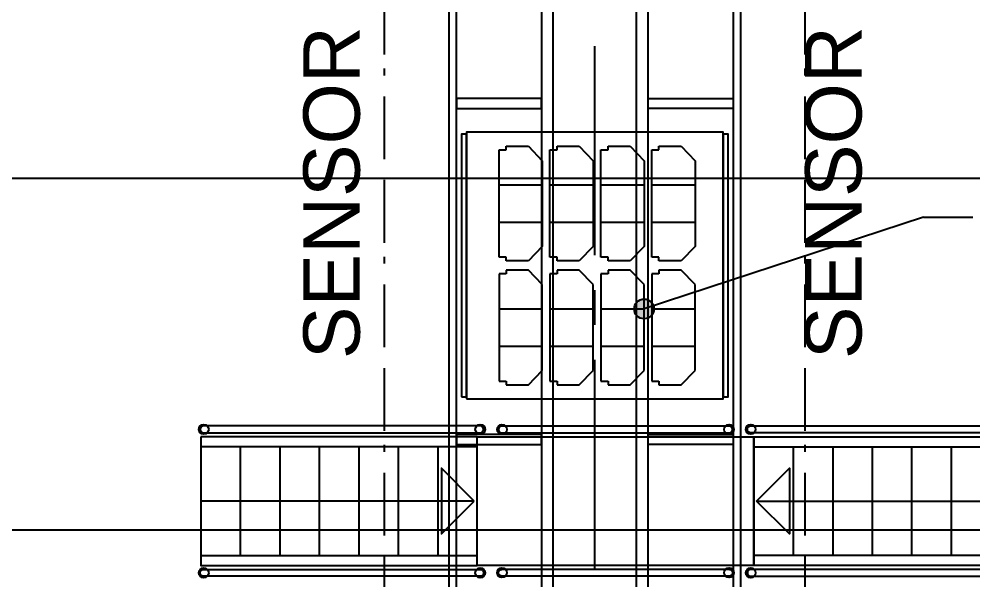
# Model space of a CAD drawing. Extents: x -115306 to 97263, y 46189 to 262006.
# Drawn here: x -35060 to -30230, y 223135 to 225974 of the extents above; entities that cross this region are included whole.
import ezdxf

# ---------------------------------------------------------------- set-up
doc = ezdxf.new("R2010")
doc.units = 0
doc.header["$LTSCALE"] = 508
doc.header["$PDMODE"] = 1
doc.header["$PDSIZE"] = -2
doc.linetypes.add('STYLE_06', pattern=[3.125, 2.083359, -0.347214, 0.347214, -0.347214])
doc.linetypes.add('STYLE_07', pattern=[1.875, 0.625, -0.208282, 0.625, -0.208359, 0.069427, -0.138931])
doc.layers.get('0').update_dxf_attribs({"linetype": 'CONTINUOUS'})
doc.layers.get('DEFPOINTS').update_dxf_attribs({"linetype": 'CONTINUOUS'})
for name, color, linetype in [('CERCHAS', 211, 'CONTINUOUS'), ('COTAS', 30, 'CONTINUOUS'), ('INSTALACION_NUEVA', 7, 'CONTINUOUS')]:
    doc.layers.add(name, color=color, linetype=linetype)
doc.styles.add('ARIAL', font='arial.ttf')
doc.styles.add('ARIAL-B', font='arialbd.ttf')
doc.dimstyles.new('ISO', dxfattribs={"dimtxt": 282.222222, "dimasz": 317.5, "dimexe": 200, "dimexo": 0, "dimgap": 1, "dimtad": 1, "dimdec": 1, "dimzin": 15, "dimdsep": 46, "dimtxsty": 'ARIAL-B', "dimblk": 'VW_FILLEDARROW', "dimcen": 0, "dimadec": 0, "dimazin": 0, "dimtfac": 1, "dimtdec": 1, "dimtix": 1, "dimtmove": 0, "dimatfit": 0, "dimldrblk": 'VW_FILLEDARROW', "dimfxl": 1, "dimtolj": 1, "dimtzin": 15, "dimarcsym": 0})

# ---------------------------------------------------------------- blocks, each defined once
blk = doc.blocks.new('*D1736')
at = {"layer": 'COTAS', "color": 0, "linetype": 'Continuous', "lineweight": -2}
for p, q in [((-48079.6, 223588.7), (-48079.6, 225368.8)), ((-27408.6, 223588.7), (-27408.6, 225368.8)), ((-47762.1, 225168.8), (-27726.1, 225168.8))]:
    blk.add_line(p, q, dxfattribs=at)
at = {"layer": 'COTAS', "color": 0, "linetype": 'Continuous'}
for points in [[(-47762.1, 225221.7), (-47762.1, 225115.8), (-48079.6, 225168.8)], [(-27726.1, 225221.7), (-27726.1, 225115.8), (-27408.6, 225168.8)]]:
    blk.add_solid(points, dxfattribs=at)
at = {"layer": 'DEFPOINTS', "color": 0, "linetype": 'Continuous'}
for p in [(-27408.6, 225168.8), (-48079.6, 223588.7), (-27408.6, 223588.7)]:
    blk.add_point(p, dxfattribs=at)
at = {"layer": 'COTAS', "color": 0, "linetype": 'Continuous', "insert": (-37744.1, 225313.8), "char_height": 282.22, "attachment_point": 5, "style": 'ARIAL-B'}
blk.add_mtext('\\A1;20671', dxfattribs=at)
blk = doc.blocks.new('VW_FILLEDARROW')
at = {"color": 0}
blk.add_solid([(0, 0), (-0.93, -0.249), (-0.93, 0.249)], dxfattribs=at)
blk = doc.blocks.new('*D1742')
at = {"layer": 'DEFPOINTS', "color": 0, "linetype": 'Continuous'}
for p in [(-30601, 228086.4), (-29143.5, 228035), (-30841, 221286.4)]:
    blk.add_point(p, dxfattribs=at)
at = {"layer": 'INSTALACION_NUEVA', "color": 0, "linetype": 'Continuous', "lineweight": -2}
for p, q in [((-30601, 228086.4), (-28943.6, 228027.9)), ((-29372.3, 221552.3), (-29154.7, 227717.7)), ((-30841, 221286.4), (-29183.6, 221227.9))]:
    blk.add_line(p, q, dxfattribs=at)
at = {"layer": 'INSTALACION_NUEVA', "color": 0, "linetype": 'Continuous', "lineweight": -2, "xscale": 317.5, "yscale": 317.5, "zscale": 317.5}
for p, rotation in [((-29143.5, 228035), 87.97863505964398), ((-29383.5, 221235), 267.978635059644)]:
    blk.add_blockref('VW_FILLEDARROW', p, dxfattribs=dict(at, rotation=rotation))
at = {"layer": 'INSTALACION_NUEVA', "color": 0, "linetype": 'Continuous', "insert": (-29408.6, 224640.1), "char_height": 282.22, "attachment_point": 5, "rotation": 87.9786, "style": 'ARIAL-B'}
blk.add_mtext('\\A1;6804.2', dxfattribs=at)
blk = doc.blocks.new('*U231')
at = {"layer": 'INSTALACION_NUEVA', "color": 1, "linetype": 'Continuous'}
for p, q in [((-9174.3, 1463.9), (-9138.3, 1463.9)), ((-9174.3, 921.3), (-9174.3, 1463.9)), ((-9138.3, 1482.6), (-9104.6, 1482.6)), ((-9138.3, 1463.9), (-9138.3, 1482.6)), ((-9104.6, 1482.6), (-9059.6, 1482.6)), ((-9059.6, 1482.6), (-9025.8, 1482.6)), ((-9025.8, 1482.6), (-8955.6, 1409.6)), ((-8955.6, 1409.6), (-8955.6, 975.5)), ((-9174.3, 1286.7), (-8955.6, 1286.7)), ((-9174.3, 1098.4), (-8955.6, 1098.4)), ((-8955.6, 975.5), (-9025.8, 902.6)), ((-9138.3, 921.3), (-9174.3, 921.3)), ((-9138.3, 902.6), (-9138.3, 921.3)), ((-9104.6, 902.6), (-9138.3, 902.6)), ((-9059.6, 902.6), (-9104.6, 902.6)), ((-9025.8, 902.6), (-9059.6, 902.6))]:
    blk.add_line(p, q, dxfattribs=at)
blk = doc.blocks.new('*U232')
at = {"layer": 'INSTALACION_NUEVA', "color": 1, "linetype": 'Continuous'}
for p, q in [((-8916.3, 1463.9), (-8880.3, 1463.9)), ((-8916.3, 921.3), (-8916.3, 1463.9)), ((-8880.3, 1482.6), (-8846.6, 1482.6)), ((-8880.3, 1463.9), (-8880.3, 1482.6)), ((-8846.6, 1482.6), (-8801.6, 1482.6)), ((-8801.6, 1482.6), (-8767.8, 1482.6)), ((-8767.8, 1482.6), (-8697.6, 1409.6)), ((-8697.6, 1409.6), (-8697.6, 975.5)), ((-8916.3, 1286.7), (-8697.6, 1286.7)), ((-8916.3, 1098.4), (-8697.6, 1098.4)), ((-8697.6, 975.5), (-8767.8, 902.6)), ((-8880.3, 921.3), (-8916.3, 921.3)), ((-8880.3, 902.6), (-8880.3, 921.3)), ((-8846.6, 902.6), (-8880.3, 902.6)), ((-8801.6, 902.6), (-8846.6, 902.6)), ((-8767.8, 902.6), (-8801.6, 902.6))]:
    blk.add_line(p, q, dxfattribs=at)
blk = doc.blocks.new('*U233')
at = {"layer": 'INSTALACION_NUEVA', "color": 1, "linetype": 'Continuous'}
for p, q in [((-8658.3, 1463.9), (-8622.3, 1463.9)), ((-8658.3, 921.3), (-8658.3, 1463.9)), ((-8622.3, 1482.6), (-8588.6, 1482.6)), ((-8622.3, 1463.9), (-8622.3, 1482.6)), ((-8588.6, 1482.6), (-8543.6, 1482.6)), ((-8543.6, 1482.6), (-8509.8, 1482.6)), ((-8509.8, 1482.6), (-8439.6, 1409.6)), ((-8439.6, 1409.6), (-8439.6, 975.5)), ((-8658.3, 1286.7), (-8439.6, 1286.7)), ((-8658.3, 1098.4), (-8439.6, 1098.4)), ((-8439.6, 975.5), (-8509.8, 902.6)), ((-8622.3, 921.3), (-8658.3, 921.3)), ((-8622.3, 902.6), (-8622.3, 921.3)), ((-8588.6, 902.6), (-8622.3, 902.6)), ((-8543.6, 902.6), (-8588.6, 902.6)), ((-8509.8, 902.6), (-8543.6, 902.6))]:
    blk.add_line(p, q, dxfattribs=at)
blk = doc.blocks.new('*U234')
at = {"layer": 'INSTALACION_NUEVA', "color": 1, "linetype": 'Continuous'}
for p, q in [((-8400.3, 1463.9), (-8364.3, 1463.9)), ((-8400.3, 921.3), (-8400.3, 1463.9)), ((-8364.3, 1482.6), (-8330.6, 1482.6)), ((-8364.3, 1463.9), (-8364.3, 1482.6)), ((-8330.6, 1482.6), (-8285.6, 1482.6)), ((-8285.6, 1482.6), (-8251.8, 1482.6)), ((-8251.8, 1482.6), (-8181.6, 1409.6)), ((-8181.6, 1409.6), (-8181.6, 975.5)), ((-8400.3, 1286.7), (-8181.6, 1286.7)), ((-8400.3, 1098.4), (-8181.6, 1098.4)), ((-8181.6, 975.5), (-8251.8, 902.6)), ((-8364.3, 921.3), (-8400.3, 921.3)), ((-8364.3, 902.6), (-8364.3, 921.3)), ((-8330.6, 902.6), (-8364.3, 902.6)), ((-8285.6, 902.6), (-8330.6, 902.6)), ((-8251.8, 902.6), (-8285.6, 902.6))]:
    blk.add_line(p, q, dxfattribs=at)
blk = doc.blocks.new('*U235')
at = {"layer": 'INSTALACION_NUEVA', "color": 1}
for name in ['*U231', '*U232', '*U233', '*U234']:
    blk.add_blockref(name, (0, 0), dxfattribs=at)
blk = doc.blocks.new('*U236')
at = {"layer": 'INSTALACION_NUEVA', "color": 1, "linetype": 'Continuous'}
for p, q in [((-9174.3, 836.6), (-9174.3, 294)), ((-9138.3, 836.6), (-9174.3, 836.6)), ((-9138.3, 855.3), (-9138.3, 836.6)), ((-9104.6, 855.3), (-9138.3, 855.3)), ((-9059.6, 855.3), (-9104.6, 855.3)), ((-9025.8, 855.3), (-9059.6, 855.3)), ((-8955.6, 782.3), (-9025.8, 855.3)), ((-8955.6, 348.3), (-8955.6, 782.3)), ((-9174.3, 659.5), (-8955.6, 659.5)), ((-9174.3, 471.1), (-8955.6, 471.1)), ((-9025.8, 275.3), (-8955.6, 348.3)), ((-9174.3, 294), (-9138.3, 294)), ((-9138.3, 294), (-9138.3, 275.3)), ((-9138.3, 275.3), (-9104.6, 275.3)), ((-9104.6, 275.3), (-9059.6, 275.3)), ((-9059.6, 275.3), (-9025.8, 275.3))]:
    blk.add_line(p, q, dxfattribs=at)
blk = doc.blocks.new('*U237')
at = {"layer": 'INSTALACION_NUEVA', "color": 1, "linetype": 'Continuous'}
for p, q in [((-8916.3, 836.6), (-8916.3, 294)), ((-8880.3, 836.6), (-8916.3, 836.6)), ((-8880.3, 855.3), (-8880.3, 836.6)), ((-8846.6, 855.3), (-8880.3, 855.3)), ((-8801.6, 855.3), (-8846.6, 855.3)), ((-8767.8, 855.3), (-8801.6, 855.3)), ((-8697.6, 782.3), (-8767.8, 855.3)), ((-8697.6, 348.3), (-8697.6, 782.3)), ((-8916.3, 659.5), (-8697.6, 659.5)), ((-8916.3, 471.1), (-8697.6, 471.1)), ((-8767.8, 275.3), (-8697.6, 348.3)), ((-8916.3, 294), (-8880.3, 294)), ((-8880.3, 294), (-8880.3, 275.3)), ((-8880.3, 275.3), (-8846.6, 275.3)), ((-8846.6, 275.3), (-8801.6, 275.3)), ((-8801.6, 275.3), (-8767.8, 275.3))]:
    blk.add_line(p, q, dxfattribs=at)
blk = doc.blocks.new('*U238')
at = {"layer": 'INSTALACION_NUEVA', "color": 1, "linetype": 'Continuous'}
for p, q in [((-8658.3, 836.6), (-8658.3, 294)), ((-8622.3, 836.6), (-8658.3, 836.6)), ((-8622.3, 855.3), (-8622.3, 836.6)), ((-8588.6, 855.3), (-8622.3, 855.3)), ((-8543.6, 855.3), (-8588.6, 855.3)), ((-8509.8, 855.3), (-8543.6, 855.3)), ((-8439.6, 782.3), (-8509.8, 855.3)), ((-8439.6, 348.3), (-8439.6, 782.3)), ((-8658.3, 659.5), (-8439.6, 659.5)), ((-8658.3, 471.1), (-8439.6, 471.1)), ((-8509.8, 275.3), (-8439.6, 348.3)), ((-8658.3, 294), (-8622.3, 294)), ((-8622.3, 294), (-8622.3, 275.3)), ((-8622.3, 275.3), (-8588.6, 275.3)), ((-8588.6, 275.3), (-8543.6, 275.3)), ((-8543.6, 275.3), (-8509.8, 275.3))]:
    blk.add_line(p, q, dxfattribs=at)
blk = doc.blocks.new('*U239')
at = {"layer": 'INSTALACION_NUEVA', "color": 1, "linetype": 'Continuous'}
for p, q in [((-8400.3, 836.6), (-8400.3, 294)), ((-8364.3, 836.6), (-8400.3, 836.6)), ((-8364.3, 855.3), (-8364.3, 836.6)), ((-8330.6, 855.3), (-8364.3, 855.3)), ((-8285.6, 855.3), (-8330.6, 855.3)), ((-8251.8, 855.3), (-8285.6, 855.3)), ((-8181.6, 782.3), (-8251.8, 855.3)), ((-8181.6, 348.3), (-8181.6, 782.3)), ((-8400.3, 659.5), (-8181.6, 659.5)), ((-8400.3, 471.1), (-8181.6, 471.1)), ((-8251.8, 275.3), (-8181.6, 348.3)), ((-8400.3, 294), (-8364.3, 294)), ((-8364.3, 294), (-8364.3, 275.3)), ((-8364.3, 275.3), (-8330.6, 275.3)), ((-8330.6, 275.3), (-8285.6, 275.3)), ((-8285.6, 275.3), (-8251.8, 275.3))]:
    blk.add_line(p, q, dxfattribs=at)
blk = doc.blocks.new('*U240')
at = {"layer": 'INSTALACION_NUEVA', "color": 1}
for name in ['*U236', '*U237', '*U238', '*U239']:
    blk.add_blockref(name, (0, 0), dxfattribs=at)
blk = doc.blocks.new('*U241')
at = {"layer": 'INSTALACION_NUEVA', "color": 4, "linetype": 'Continuous'}
for points in [[(-9339.3, 203.9), (-8039.3, 203.9), (-8039.3, 1553.9), (-9339.3, 1553.9)], [(-9364.3, 213.9), (-9339.3, 213.9), (-9339.3, 1543.9), (-9364.3, 1543.9)], [(-8039.3, 213.9), (-8014.3, 213.9), (-8014.3, 1543.9), (-8039.3, 1543.9)]]:
    blk.add_lwpolyline(points, close=True, dxfattribs=at)
at = {"layer": 'INSTALACION_NUEVA', "color": 4}
for name in ['*U235', '*U240']:
    blk.add_blockref(name, (0, 0), dxfattribs=at)
blk = doc.blocks.new('*U122')
at = {"layer": 'INSTALACION_NUEVA', "color": 7, "linetype": 'Continuous'}
for points in [[(-9389.3, 3924), (-9429.3, 3924), (-9429.3, -1951), (-9389.3, -1951)], [(-8899.3, 3924), (-8959.3, 3924), (-8959.3, -3526), (-8899.3, -3526)], [(-8419.3, 3924), (-8479.3, 3924), (-8479.3, -3526), (-8419.3, -3526)], [(-7949.3, 3924), (-7989.3, 3924), (-7989.3, -1951), (-7949.3, -1951)], [(-8959.3, 1724), (-9389.3, 1724), (-9389.3, 1674), (-8959.3, 1674)], [(-8419.3, 1724), (-7989.3, 1724), (-7989.3, 1674), (-8419.3, 1674)], [(-8959.3, 24), (-9389.3, 24), (-9389.3, -26), (-8959.3, -26)], [(-8419.3, 24), (-7989.3, 24), (-7989.3, -26), (-8419.3, -26)]]:
    blk.add_lwpolyline(points, close=True, dxfattribs=at)
blk = doc.blocks.new('*U515')
at = {"layer": 'INSTALACION_NUEVA', "color": 4, "linetype": 'Continuous'}
blk.add_lwpolyline([(-7999.4, 63.8), (-8002.4, 65.4), (-8005.7, 66.4), (-8009.1, 66.7), (-8319.6, 66.7), (-8359.6, 66.7), (-8695.1, 66.7), (-8792.6, 66.7), (-8832.6, 66.7), (-8985.6, 66.7), (-9159.1, 66.7), (-9162.5, 66.4), (-9165.8, 65.4), (-9168.8, 63.8), (-9171.5, 61.6), (-9173.7, 59), (-9175.3, 55.9), (-9176.3, 52.6), (-9176.6, 49.2), (-9176.3, 45.8), (-9175.3, 42.5), (-9173.7, 39.5), (-9171.5, 36.9), (-9168.8, 34.7), (-9165.8, 33.1), (-9162.5, 32.1), (-9159.1, 31.7), (-8985.6, 31.7), (-8832.6, 31.7), (-8792.6, 31.7), (-8695.1, 31.7), (-8359.6, 31.7), (-8319.6, 31.7), (-8009.1, 31.7), (-8005.7, 32.1), (-8002.4, 33.1), (-7999.4, 34.7), (-7996.7, 36.9), (-7994.6, 39.5), (-7992.9, 42.5), (-7992, 45.8), (-7991.6, 49.2), (-7992, 52.6), (-7992.9, 55.9), (-7994.6, 59), (-7996.7, 61.6)], close=True, dxfattribs=at)
for centre in [(-9159.6, 49.2), (-8009.6, 49.2)]:
    blk.add_circle(centre, 24.9, dxfattribs=at)
blk = doc.blocks.new('*U516')
at = {"layer": 'INSTALACION_NUEVA', "color": 4, "linetype": 'Continuous'}
blk.add_lwpolyline([(-6482.9, 56.4), (-6482, 53.1), (-6481.6, 49.7), (-6482, 46.3), (-6482.9, 43), (-6484.6, 40), (-6486.7, 37.4), (-6489.4, 35.2), (-6492.4, 33.6), (-6495.7, 32.6), (-6499.1, 32.2), (-7009.6, 32.2), (-7049.6, 32.2), (-7532.6, 32.2), (-7572.6, 32.2), (-7725.6, 32.2), (-7899.1, 32.2), (-7902.5, 32.6), (-7905.8, 33.6), (-7908.8, 35.2), (-7911.5, 37.4), (-7913.7, 40), (-7915.3, 43), (-7916.3, 46.3), (-7916.6, 49.7), (-7916.3, 53.1), (-7915.3, 56.4), (-7913.7, 59.5), (-7911.5, 62.1), (-7908.8, 64.3), (-7905.8, 65.9), (-7902.5, 66.9), (-7899.1, 67.2), (-7725.6, 67.2), (-7572.6, 67.2), (-7532.6, 67.2), (-7049.6, 67.2), (-7009.6, 67.2), (-6499.1, 67.2), (-6495.7, 66.9), (-6492.4, 65.9), (-6489.4, 64.3), (-6486.7, 62.1), (-6484.6, 59.5)], close=True, dxfattribs=at)
for centre in [(-7899.6, 49.7), (-6499.6, 49.7)]:
    blk.add_circle(centre, 24.9, dxfattribs=at)
blk = doc.blocks.new('*U517')
at = {"layer": 'INSTALACION_NUEVA', "color": 4, "linetype": 'Continuous'}
blk.add_lwpolyline([(-6482.9, -683), (-6482, -679.7), (-6481.6, -676.3), (-6482, -672.9), (-6482.9, -669.6), (-6484.6, -666.6), (-6486.7, -664), (-6489.4, -661.8), (-6492.4, -660.2), (-6495.7, -659.2), (-6499.1, -658.8), (-7009.6, -658.8), (-7049.6, -658.8), (-7532.6, -658.8), (-7572.6, -658.8), (-7725.6, -658.8), (-7899.1, -658.8), (-7902.5, -659.2), (-7905.8, -660.2), (-7908.8, -661.8), (-7911.5, -664), (-7913.7, -666.6), (-7915.3, -669.6), (-7916.3, -672.9), (-7916.6, -676.3), (-7916.3, -679.7), (-7915.3, -683), (-7913.7, -686.1), (-7911.5, -688.7), (-7908.8, -690.9), (-7905.8, -692.5), (-7902.5, -693.5), (-7899.1, -693.8), (-7725.6, -693.8), (-7572.6, -693.8), (-7532.6, -693.8), (-7049.6, -693.8), (-7009.6, -693.8), (-6499.1, -693.8), (-6495.7, -693.5), (-6492.4, -692.5), (-6489.4, -690.9), (-6486.7, -688.7), (-6484.6, -686.1)], close=True, dxfattribs=at)
for centre in [(-7899.6, -676.3), (-6499.6, -676.3)]:
    blk.add_circle(centre, 24.9, dxfattribs=at)
blk = doc.blocks.new('*U518')
at = {"layer": 'INSTALACION_NUEVA', "color": 4, "linetype": 'Continuous'}
blk.add_lwpolyline([(-10686.3, 56.4), (-10687.2, 53.1), (-10687.6, 49.7), (-10687.2, 46.3), (-10686.3, 43), (-10684.6, 40), (-10682.5, 37.4), (-10679.8, 35.2), (-10676.8, 33.6), (-10673.5, 32.6), (-10670.1, 32.2), (-10159.6, 32.2), (-10119.6, 32.2), (-9636.6, 32.2), (-9596.6, 32.2), (-9443.6, 32.2), (-9270.1, 32.2), (-9266.7, 32.6), (-9263.4, 33.6), (-9260.4, 35.2), (-9257.7, 37.4), (-9255.5, 40), (-9253.9, 43), (-9252.9, 46.3), (-9252.6, 49.7), (-9252.9, 53.1), (-9253.9, 56.4), (-9255.5, 59.5), (-9257.7, 62.1), (-9260.4, 64.3), (-9263.4, 65.9), (-9266.7, 66.9), (-9270.1, 67.2), (-9443.6, 67.2), (-9596.6, 67.2), (-9636.6, 67.2), (-10119.6, 67.2), (-10159.6, 67.2), (-10670.1, 67.2), (-10673.5, 66.9), (-10676.8, 65.9), (-10679.8, 64.3), (-10682.5, 62.1), (-10684.6, 59.5)], close=True, dxfattribs=at)
for centre in [(-10669.6, 49.7), (-9269.6, 49.7)]:
    blk.add_circle(centre, 24.9, dxfattribs=at)
blk = doc.blocks.new('*U519')
at = {"layer": 'INSTALACION_NUEVA', "color": 4, "linetype": 'Continuous'}
blk.add_lwpolyline([(-10686.3, -683), (-10687.2, -679.7), (-10687.6, -676.3), (-10687.2, -672.9), (-10686.3, -669.6), (-10684.6, -666.6), (-10682.5, -664), (-10679.8, -661.8), (-10676.8, -660.2), (-10673.5, -659.2), (-10670.1, -658.8), (-10159.6, -658.8), (-10119.6, -658.8), (-9636.6, -658.8), (-9596.6, -658.8), (-9443.6, -658.8), (-9270.1, -658.8), (-9266.7, -659.2), (-9263.4, -660.2), (-9260.4, -661.8), (-9257.7, -664), (-9255.5, -666.6), (-9253.9, -669.6), (-9252.9, -672.9), (-9252.6, -676.3), (-9252.9, -679.7), (-9253.9, -683), (-9255.5, -686.1), (-9257.7, -688.7), (-9260.4, -690.9), (-9263.4, -692.5), (-9266.7, -693.5), (-9270.1, -693.8), (-9443.6, -693.8), (-9596.6, -693.8), (-9636.6, -693.8), (-10119.6, -693.8), (-10159.6, -693.8), (-10670.1, -693.8), (-10673.5, -693.5), (-10676.8, -692.5), (-10679.8, -690.9), (-10682.5, -688.7), (-10684.6, -686.1)], close=True, dxfattribs=at)
for centre in [(-10669.6, -676.3), (-9269.6, -676.3)]:
    blk.add_circle(centre, 24.9, dxfattribs=at)
blk = doc.blocks.new('*U520')
at = {"layer": 'INSTALACION_NUEVA', "color": 4, "linetype": 'Continuous'}
blk.add_lwpolyline([(-7999.4, -690.4), (-8002.4, -692), (-8005.7, -693), (-8009.1, -693.3), (-8319.6, -693.3), (-8359.6, -693.3), (-8695.1, -693.3), (-8792.6, -693.3), (-8832.6, -693.3), (-8985.6, -693.3), (-9159.1, -693.3), (-9162.5, -693), (-9165.8, -692), (-9168.8, -690.4), (-9171.5, -688.2), (-9173.7, -685.6), (-9175.3, -682.5), (-9176.3, -679.2), (-9176.6, -675.8), (-9176.3, -672.4), (-9175.3, -669.1), (-9173.7, -666.1), (-9171.5, -663.5), (-9168.8, -661.3), (-9165.8, -659.7), (-9162.5, -658.7), (-9159.1, -658.3), (-8985.6, -658.3), (-8832.6, -658.3), (-8792.6, -658.3), (-8695.1, -658.3), (-8359.6, -658.3), (-8319.6, -658.3), (-8009.1, -658.3), (-8005.7, -658.7), (-8002.4, -659.7), (-7999.4, -661.3), (-7996.7, -663.5), (-7994.6, -666.1), (-7992.9, -669.1), (-7992, -672.4), (-7991.6, -675.8), (-7992, -679.2), (-7992.9, -682.5), (-7994.6, -685.6), (-7996.7, -688.2)], close=True, dxfattribs=at)
for centre in [(-9159.6, -675.8), (-8009.6, -675.8)]:
    blk.add_circle(centre, 24.9, dxfattribs=at)
blk = doc.blocks.new('*U521')
at = {"layer": 'INSTALACION_NUEVA', "color": 7, "linetype": 'Continuous'}
for p, q in [((-10484.6, -38.5), (-10484.6, -588.5)), ((-10284.6, -38.5), (-10284.6, -588.5)), ((-10084.6, -38.5), (-10084.6, -588.5)), ((-9884.6, -38.5), (-9884.6, -588.5)), ((-9684.6, -38.5), (-9684.6, -588.5)), ((-9484.6, -38.5), (-9484.6, -588.5)), ((-7684.6, -38.5), (-7684.6, -588.5)), ((-7484.6, -38.5), (-7484.6, -588.5)), ((-7284.6, -38.5), (-7284.6, -588.5)), ((-7084.6, -38.5), (-7084.6, -588.5)), ((-6884.6, -38.5), (-6884.6, -588.5)), ((-6684.6, -38.5), (-6684.6, -588.5))]:
    blk.add_line(p, q, dxfattribs=at)
at = {"layer": 'INSTALACION_NUEVA', "color": 4, "linetype": 'Continuous'}
for p, q in [((-9299.5, -313.5), (-10684.6, -313.3)), ((-7869.8, -313.5), (-6484.6, -313.5))]:
    blk.add_line(p, q, dxfattribs=at)
at = {"layer": 'INSTALACION_NUEVA', "color": 7, "linetype": 'Continuous'}
for points in [[(-10684.6, 11.7), (-10684.6, -638.3), (-9284.6, -638.3), (-9284.6, 11.7)], [(-7884.6, 11.7), (-7884.6, -638.3), (-9284.6, -638.3), (-9284.6, 11.7)], [(-6484.6, 11.7), (-6484.6, -638.3), (-7884.6, -638.3), (-7884.6, 11.7)], [(-10684.6, -38.3), (-10684.6, -588.3), (-9284.6, -588.3), (-9284.6, -38.3)], [(-6484.6, -38.3), (-6484.6, -588.3), (-7884.6, -588.3), (-7884.6, -38.3)]]:
    blk.add_lwpolyline(points, close=True, dxfattribs=at)
at = {"layer": 'INSTALACION_NUEVA', "color": 4, "linetype": 'Continuous'}
for points in [[(-9299.5, -313.5), (-9465.6, -147.3), (-9465.6, -479.6)], [(-7869.8, -313.5), (-7703.6, -147.3), (-7703.6, -479.6)]]:
    blk.add_lwpolyline(points, close=True, dxfattribs=at)
at = {"layer": 'INSTALACION_NUEVA', "color": 4}
for name in ['*U518', '*U515', '*U516', '*U519', '*U520', '*U517']:
    blk.add_blockref(name, (0, 0), dxfattribs=at)

msp = doc.modelspace()

# ---------------------------------------------------------------- hatches: boundary and pattern name
at = {"layer": 'INSTALACION_NUEVA', "linetype": 'Continuous'}
h = msp.add_hatch(color=4, dxfattribs=at)
edge = h.paths.add_edge_path()
edge.add_arc((-31894.85, 224506.89), 50, 0, 360)

# ---------------------------------------------------------------- linework, layer by layer
at = {"layer": 'CERCHAS', "linetype": 'Continuous'}
msp.add_line((-48284.71, 223388.69), (-27408.57, 223388.69), dxfattribs=at)
at = {"layer": 'INSTALACION_NUEVA', "color": 4, "linetype": 'STYLE_06'}
msp.add_line((-32144.54, 215253.43), (-32144.54, 236394.94), dxfattribs=at)
at = {"layer": 'INSTALACION_NUEVA', "color": 30, "linetype": 'STYLE_07'}
for p, q in [((-33209.94, 222936.82), (-33209.94, 226961.43)), ((-31079.14, 222936.82), (-31079.14, 226961.43))]:
    msp.add_line(p, q, dxfattribs=at)
at = {"layer": 'INSTALACION_NUEVA', "color": 4, "linetype": 'Continuous'}
for q in [(-31894.85, 224506.89), (-30229.54, 224970.71)]:
    msp.add_line((-30479.54, 224970.71), q, dxfattribs=at)
msp.add_circle((-31894.85, 224506.89), 50, dxfattribs=at)

# ---------------------------------------------------------------- block references
at = {"layer": 'INSTALACION_NUEVA', "color": 7}
msp.add_blockref('*U122', (-23455.21, 223847.38), dxfattribs=at)
at = {"layer": 'INSTALACION_NUEVA', "color": 4}
for name in ['*U241', '*U521']:
    msp.add_blockref(name, (-23455.21, 223847.38), dxfattribs=at)

# ---------------------------------------------------------------- texts
at = {"layer": 'INSTALACION_NUEVA', "color": 4, "char_height": 285.628, "attachment_point": 1, "rotation": 90, "style": 'ARIAL'}
for insert in [(-33620.53, 224252.85), (-31079.14, 224252.85)]:
    msp.add_mtext('SENSOR', dxfattribs=dict(at, insert=insert))

# ---------------------------------------------------------------- dimensions: what is measured, and where the dimension line sits
at = {"layer": 'COTAS', "linetype": 'Continuous'}
dim = msp.add_linear_dim(base=(-27408.57, 225168.75), p1=(-48079.58, 223588.69), p2=(-27408.57, 223588.69), dimstyle='ISO', override={"dimpost": '<>'}, dxfattribs=at)
dim.commit()
dim.dimension.update_dxf_attribs({"geometry": '*D1736', "text_midpoint": (-37744.07, 225313.85)})
at = {"layer": 'INSTALACION_NUEVA', "color": 4, "linetype": 'Continuous'}
dim = msp.add_aligned_dim(p1=(-30840.96, 221286.43), p2=(-30600.96, 228086.43), distance=-1458.41, dimstyle='ISO', override={"dimgap": 1, "dimpost": '<>', "dimtxsty": 'ARIAL-B'}, dxfattribs=at)
dim.commit()
dim.dimension.update_dxf_attribs({"geometry": '*D1742', "text_midpoint": (-29408.56, 224640.11)})

doc.saveas('drawing.dxf')
